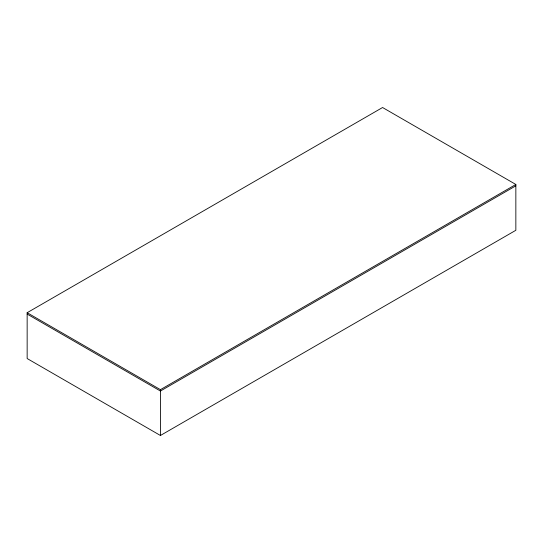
<?xml version="1.0" encoding="UTF-8"?>
<svg xmlns="http://www.w3.org/2000/svg" width="543" height="543" viewBox="0 0 543 543"><rect width="100%" height="100%" fill="white"/><g stroke="black" fill="none" stroke-linecap="round" stroke-linejoin="round"><path stroke-width="0.81" d="M27.15 312.714L382.571 107.514L515.85 184.464L515.85 230.286L160.429 435.486L27.15 358.536L27.15 312.714L160.429 389.657L515.85 184.464M515.85 185.828L160.429 391.028L27.15 314.078M160.429 389.657L160.429 435.486"/></g></svg>
